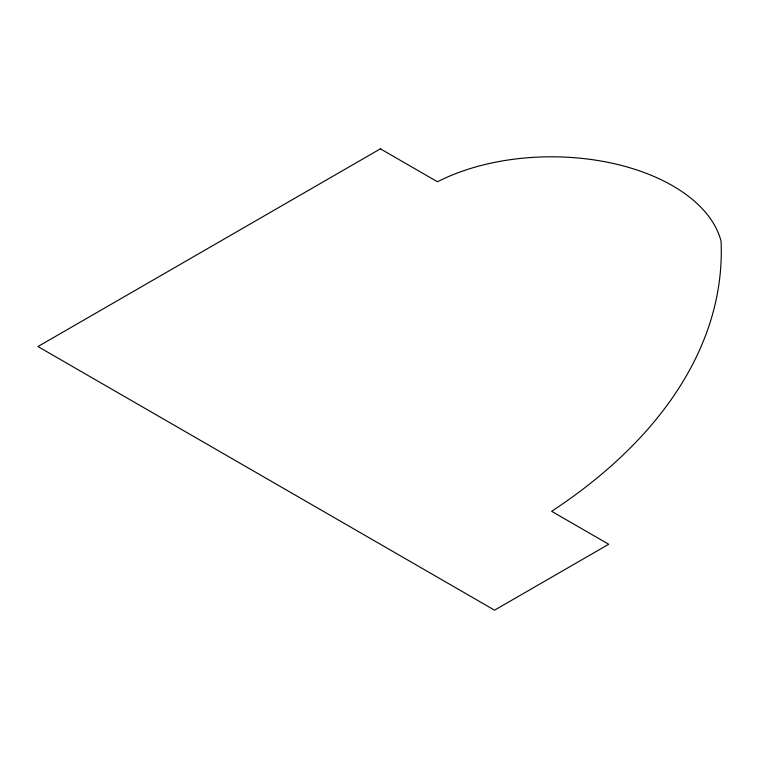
<?xml version="1.0" encoding="UTF-8"?>
<svg xmlns="http://www.w3.org/2000/svg" width="759" height="759" viewBox="0 0 759 759"><rect width="100%" height="100%" fill="white"/><g stroke="black" fill="none" stroke-linecap="round" stroke-linejoin="round"><path stroke-width="1.14" d="M380.401 148.83L37.95 346.55L494.555 610.17L608.709 544.26L551.632 511.31A681.848 393.665 0 0 0 721.05 241.163A171.562 99.05 0 0 0 609.885 162.739A171.562 99.05 0 0 0 437.478 181.78L380.401 148.83"/></g></svg>
